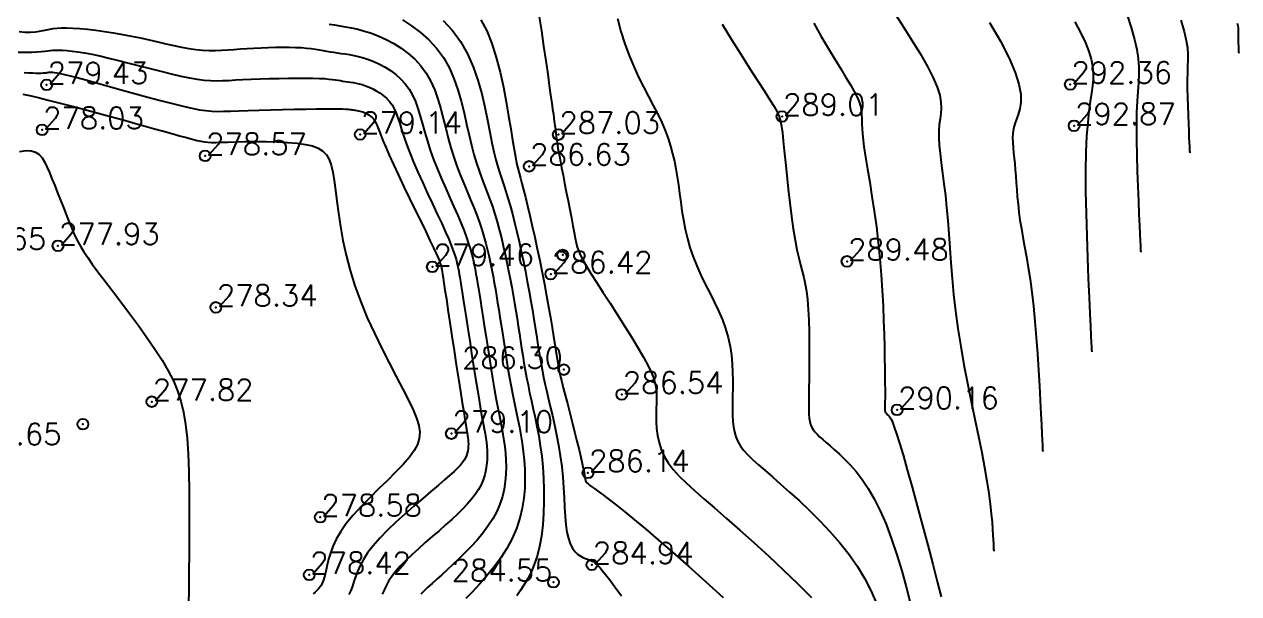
# Model space of a CAD drawing. Header units: millimetres. Extents: x 524954 to 526204, y 9523489 to 9524010.
# Drawn here: x 525587.4 to 525643.7, y 9523853.7 to 9523880.1 of the extents above; entities that cross this region are included whole.
import ezdxf
from ezdxf.enums import TextEntityAlignment as Align

# ---------------------------------------------------------------- set-up
doc = ezdxf.new("R2010")
doc.units = ezdxf.units.MM
doc.header["$PDMODE"] = 32
doc.header["$PDSIZE"] = 0.5
for name, color, linetype in [('CN_01_00', 3, 'Continuous'), ('CN_02_00', 4, 'Continuous'), ('CN_05_00', 6, 'Continuous'), ('CN_10_00', 1, 'Continuous'), ('TopoAlt', 3, 'Continuous'), ('TOPOJIS', 7, 'Continuous')]:
    doc.layers.add(name, color=color, linetype=linetype)
doc.styles.add('Simplex 1.0', font='Simplex.shx', dxfattribs={"width": 0.99, "height": 1})

# ---------------------------------------------------------------- blocks, each defined once
blk = doc.blocks.new('TCPOINT M')
at = {"color": 0}
blk.add_point((0, 0), dxfattribs=at)
at = {"layer": 'TopoAlt', "style": 'Simplex 1.0', "width": 0.99}
blk.add_attdef('ALT', (0.15, 0.15), '', height=1, dxfattribs=at)

msp = doc.modelspace()

# ---------------------------------------------------------------- linework, layer by layer
at = {"layer": 'CN_01_00', "flags": 128}
for points, elevation in [([(525611.283, 9523880.53), (525611.399, 9523879.786), (525611.506, 9523879.068), (525611.604, 9523878.395), (525611.692, 9523877.781), (525611.767, 9523877.245), (525611.83, 9523876.799), (525611.882, 9523876.435), (525611.923, 9523876.144), (525611.956, 9523875.915), (525611.981, 9523875.736), (525612.001, 9523875.597), (525612.016, 9523875.487), (525612.028, 9523875.396), (525612.039, 9523875.313), (525612.048, 9523875.235), (525612.057, 9523875.162), (525612.065, 9523875.091), (525612.073, 9523875.02), (525612.082, 9523874.947), (525612.091, 9523874.872), (525612.102, 9523874.792), (525612.114, 9523874.704), (525612.128, 9523874.605), (525612.147, 9523874.487), (525612.17, 9523874.346), (525612.2, 9523874.177), (525612.237, 9523873.972), (525612.283, 9523873.727), (525612.338, 9523873.436), (525612.403, 9523873.097), (525612.476, 9523872.72), (525612.554, 9523872.319), (525612.635, 9523871.907), (525612.714, 9523871.499), (525612.79, 9523871.108), (525612.86, 9523870.748), (525612.92, 9523870.433), (525612.969, 9523870.171), (525613.015, 9523869.951), (525613.066, 9523869.755), (525613.131, 9523869.565), (525613.218, 9523869.366), (525613.335, 9523869.138), (525613.492, 9523868.867), (525613.698, 9523868.533), (525613.956, 9523868.127), (525614.256, 9523867.66), (525614.585, 9523867.151), (525614.927, 9523866.619), (525615.269, 9523866.082), (525615.596, 9523865.559), (525615.895, 9523865.068), (525616.15, 9523864.627), (525616.351, 9523864.251), (525616.501, 9523863.931), (525616.608, 9523863.657), (525616.678, 9523863.414), (525616.719, 9523863.192), (525616.737, 9523862.977), (525616.739, 9523862.758), (525616.733, 9523862.522), (525616.724, 9523862.26), (525616.72, 9523861.974), (525616.725, 9523861.669), (525616.745, 9523861.352), (525616.787, 9523861.026), (525616.856, 9523860.698), (525616.957, 9523860.373), (525617.097, 9523860.057), (525617.28, 9523859.751), (525617.51, 9523859.449), (525617.789, 9523859.142), (525618.118, 9523858.819), (525618.501, 9523858.47), (525618.939, 9523858.087), (525619.435, 9523857.659), (525619.991, 9523857.177), (525620.605, 9523856.636), (525621.263, 9523856.045), (525621.943, 9523855.422), (525622.627, 9523854.782), (525623.294, 9523854.139), (525623.926, 9523853.51)], 287), ([(525627.664, 9523880.774), (525628.125, 9523880.062), (525628.561, 9523879.374), (525628.958, 9523878.726), (525629.3, 9523878.133), (525629.57, 9523877.611), (525629.758, 9523877.169), (525629.873, 9523876.798), (525629.929, 9523876.481), (525629.941, 9523876.203), (525629.922, 9523875.948), (525629.887, 9523875.7), (525629.851, 9523875.443), (525629.827, 9523875.162), (525629.827, 9523874.843), (525629.849, 9523874.485), (525629.888, 9523874.09), (525629.941, 9523873.658), (525630.002, 9523873.191), (525630.068, 9523872.689), (525630.133, 9523872.155), (525630.193, 9523871.589), (525630.245, 9523870.993), (525630.292, 9523870.366), (525630.338, 9523869.71), (525630.388, 9523869.023), (525630.446, 9523868.307), (525630.517, 9523867.561), (525630.604, 9523866.785), (525630.713, 9523865.98), (525630.845, 9523865.149), (525630.997, 9523864.3), (525631.162, 9523863.446), (525631.333, 9523862.6), (525631.505, 9523861.773), (525631.67, 9523860.978), (525631.822, 9523860.226), (525631.955, 9523859.53), (525632.063, 9523858.899), (525632.149, 9523858.334), (525632.216, 9523857.832), (525632.265, 9523857.391), (525632.3, 9523857.008), (525632.325, 9523856.681), (525632.341, 9523856.408), (525632.352, 9523856.187), (525632.36, 9523856.014), (525632.366, 9523855.884), (525632.37, 9523855.791), (525632.373, 9523855.729), (525632.375, 9523855.691), (525632.376, 9523855.671), (525632.376, 9523855.664), (525632.376, 9523855.663)], 291), ([(525601.563, 9523880.088), (525601.804, 9523880.055), (525602.058, 9523880.019), (525602.323, 9523879.977), (525602.602, 9523879.925), (525602.894, 9523879.858), (525603.201, 9523879.774), (525603.522, 9523879.668), (525603.859, 9523879.537), (525604.204, 9523879.38), (525604.551, 9523879.195), (525604.893, 9523878.981), (525605.222, 9523878.737), (525605.531, 9523878.463), (525605.814, 9523878.155), (525606.064, 9523877.815), (525606.275, 9523877.441), (525606.452, 9523877.039), (525606.603, 9523876.614), (525606.734, 9523876.173), (525606.852, 9523875.721), (525606.964, 9523875.265), (525607.078, 9523874.811), (525607.201, 9523874.365), (525607.337, 9523873.932), (525607.485, 9523873.512), (525607.64, 9523873.105), (525607.8, 9523872.71), (525607.96, 9523872.327), (525608.116, 9523871.955), (525608.265, 9523871.593), (525608.404, 9523871.242), (525608.528, 9523870.899), (525608.639, 9523870.566), (525608.737, 9523870.24), (525608.826, 9523869.921), (525608.905, 9523869.608), (525608.976, 9523869.301), (525609.042, 9523868.997), (525609.102, 9523868.698), (525609.16, 9523868.401), (525609.214, 9523868.103), (525609.267, 9523867.803), (525609.319, 9523867.496), (525609.371, 9523867.179), (525609.423, 9523866.851), (525609.477, 9523866.507), (525609.532, 9523866.145), (525609.591, 9523865.763), (525609.652, 9523865.364), (525609.716, 9523864.954), (525609.783, 9523864.536), (525609.852, 9523864.116), (525609.924, 9523863.698), (525609.998, 9523863.287), (525610.074, 9523862.887), (525610.152, 9523862.503), (525610.23, 9523862.13), (525610.306, 9523861.764), (525610.379, 9523861.401), (525610.447, 9523861.035), (525610.508, 9523860.663), (525610.56, 9523860.28), (525610.601, 9523859.881), (525610.629, 9523859.463), (525610.639, 9523859.027), (525610.627, 9523858.578), (525610.587, 9523858.119), (525610.515, 9523857.653), (525610.405, 9523857.183), (525610.252, 9523856.714), (525610.052, 9523856.248), (525609.803, 9523855.788), (525609.513, 9523855.341), (525609.196, 9523854.911), (525608.863, 9523854.503), (525608.528, 9523854.123), (525608.202, 9523853.775), (525607.899, 9523853.466)], 283), ([(525619.783, 9523880.095), (525620.215, 9523879.388), (525620.644, 9523878.701), (525621.054, 9523878.055), (525621.427, 9523877.474), (525621.746, 9523876.98), (525621.998, 9523876.588), (525622.188, 9523876.279), (525622.328, 9523876.026), (525622.427, 9523875.804), (525622.496, 9523875.585), (525622.543, 9523875.342), (525622.581, 9523875.05), (525622.618, 9523874.681), (525622.664, 9523874.217), (525622.718, 9523873.674), (525622.78, 9523873.075), (525622.849, 9523872.444), (525622.924, 9523871.805), (525623.002, 9523871.182), (525623.084, 9523870.598), (525623.168, 9523870.077), (525623.253, 9523869.637), (525623.338, 9523869.263), (525623.42, 9523868.937), (525623.498, 9523868.638), (525623.571, 9523868.347), (525623.636, 9523868.044), (525623.693, 9523867.709), (525623.739, 9523867.322), (525623.774, 9523866.87), (525623.798, 9523866.363), (525623.813, 9523865.821), (525623.82, 9523865.261), (525623.822, 9523864.701), (525623.819, 9523864.159), (525623.813, 9523863.652), (525623.807, 9523863.199), (525623.8, 9523862.814), (525623.796, 9523862.491), (525623.796, 9523862.223), (525623.803, 9523862.002), (525623.817, 9523861.82), (525623.842, 9523861.667), (525623.879, 9523861.535), (525623.931, 9523861.417), (525623.998, 9523861.305), (525624.082, 9523861.194), (525624.184, 9523861.082), (525624.305, 9523860.963), (525624.446, 9523860.835), (525624.607, 9523860.694), (525624.789, 9523860.537), (525624.993, 9523860.36), (525625.219, 9523860.159), (525625.464, 9523859.928), (525625.724, 9523859.66), (525625.996, 9523859.349), (525626.274, 9523858.986), (525626.556, 9523858.567), (525626.838, 9523858.084), (525627.115, 9523857.53), (525627.383, 9523856.903), (525627.641, 9523856.218), (525627.884, 9523855.493), (525628.11, 9523854.748), (525628.316, 9523854.001), (525628.499, 9523853.271)], 289), ([(525636.131, 9523880.202), (525636.412, 9523879.679), (525636.628, 9523879.225), (525636.787, 9523878.827), (525636.894, 9523878.473), (525636.958, 9523878.149), (525636.985, 9523877.844), (525636.981, 9523877.544), (525636.953, 9523877.233), (525636.908, 9523876.893), (525636.852, 9523876.507), (525636.792, 9523876.057), (525636.734, 9523875.528), (525636.684, 9523874.901), (525636.65, 9523874.158), (525636.636, 9523873.293), (525636.64, 9523872.333), (525636.659, 9523871.316), (525636.688, 9523870.279), (525636.724, 9523869.258), (525636.763, 9523868.293), (525636.802, 9523867.42), (525636.837, 9523866.676), (525636.865, 9523866.089), (525636.885, 9523865.647), (525636.9, 9523865.331), (525636.91, 9523865.12), (525636.916, 9523864.991), (525636.919, 9523864.925), (525636.92, 9523864.901), (525636.921, 9523864.897)], 293), ([(525587.137, 9523878.787), (525587.475, 9523878.789), (525587.768, 9523878.795), (525588.01, 9523878.806), (525588.206, 9523878.821), (525588.367, 9523878.838), (525588.504, 9523878.855), (525588.627, 9523878.871), (525588.748, 9523878.884), (525588.876, 9523878.892), (525589.023, 9523878.893), (525589.198, 9523878.887), (525589.403, 9523878.872), (525589.639, 9523878.846), (525589.909, 9523878.808), (525590.212, 9523878.758), (525590.551, 9523878.695), (525590.926, 9523878.617), (525591.339, 9523878.523), (525591.788, 9523878.413), (525592.265, 9523878.292), (525592.759, 9523878.164), (525593.258, 9523878.034), (525593.751, 9523877.909), (525594.226, 9523877.792), (525594.674, 9523877.688), (525595.082, 9523877.604), (525595.443, 9523877.543), (525595.765, 9523877.503), (525596.06, 9523877.48), (525596.341, 9523877.473), (525596.619, 9523877.476), (525596.907, 9523877.488), (525597.216, 9523877.505), (525597.558, 9523877.523), (525597.941, 9523877.541), (525598.357, 9523877.556), (525598.793, 9523877.57), (525599.236, 9523877.58), (525599.673, 9523877.588), (525600.091, 9523877.592), (525600.478, 9523877.592), (525600.821, 9523877.588), (525601.111, 9523877.579), (525601.352, 9523877.566), (525601.551, 9523877.55), (525601.716, 9523877.532), (525601.856, 9523877.513), (525601.977, 9523877.493), (525602.087, 9523877.474), (525602.195, 9523877.456), (525602.306, 9523877.44), (525602.423, 9523877.424), (525602.545, 9523877.407), (525602.673, 9523877.387), (525602.807, 9523877.361), (525602.948, 9523877.329), (525603.095, 9523877.289), (525603.25, 9523877.237), (525603.413, 9523877.174), (525603.579, 9523877.099), (525603.746, 9523877.009), (525603.911, 9523876.906), (525604.069, 9523876.789), (525604.219, 9523876.657), (525604.355, 9523876.509), (525604.475, 9523876.345), (525604.577, 9523876.163), (525604.666, 9523875.962), (525604.749, 9523875.737), (525604.832, 9523875.485), (525604.921, 9523875.202), (525605.024, 9523874.885), (525605.146, 9523874.53), (525605.295, 9523874.134), (525605.474, 9523873.696), (525605.678, 9523873.227), (525605.898, 9523872.738), (525606.127, 9523872.243), (525606.355, 9523871.755), (525606.575, 9523871.286), (525606.779, 9523870.849), (525606.957, 9523870.456), (525607.105, 9523870.119), (525607.224, 9523869.832), (525607.317, 9523869.588), (525607.389, 9523869.381), (525607.444, 9523869.204), (525607.486, 9523869.049), (525607.518, 9523868.909), (525607.545, 9523868.778), (525607.57, 9523868.647), (525607.595, 9523868.508), (525607.622, 9523868.351), (525607.653, 9523868.166), (525607.688, 9523867.943), (525607.73, 9523867.673), (525607.78, 9523867.346), (525607.839, 9523866.953), (525607.91, 9523866.488), (525607.989, 9523865.966), (525608.075, 9523865.404), (525608.164, 9523864.822), (525608.255, 9523864.238), (525608.345, 9523863.67), (525608.431, 9523863.136), (525608.511, 9523862.657), (525608.583, 9523862.244), (525608.646, 9523861.893), (525608.702, 9523861.593), (525608.749, 9523861.335), (525608.79, 9523861.108), (525608.823, 9523860.901), (525608.85, 9523860.705), (525608.87, 9523860.509), (525608.884, 9523860.306), (525608.889, 9523860.094), (525608.883, 9523859.875), (525608.863, 9523859.651), (525608.828, 9523859.424), (525608.775, 9523859.195), (525608.7, 9523858.967), (525608.603, 9523858.739), (525608.481, 9523858.515), (525608.333, 9523858.292), (525608.161, 9523858.068), (525607.966, 9523857.842), (525607.747, 9523857.611), (525607.506, 9523857.374), (525607.243, 9523857.129), (525606.958, 9523856.874), (525606.654, 9523856.607), (525606.338, 9523856.332), (525606.017, 9523856.052), (525605.701, 9523855.771), (525605.396, 9523855.492), (525605.112, 9523855.22), (525604.856, 9523854.958), (525604.637, 9523854.71), (525604.459, 9523854.477), (525604.318, 9523854.259), (525604.205, 9523854.052), (525604.11, 9523853.853), (525604.025, 9523853.658)], 281), ([(525587.348, 9523876.852), (525587.733, 9523876.765), (525588.129, 9523876.672), (525588.536, 9523876.573), (525588.956, 9523876.468), (525589.388, 9523876.358), (525589.829, 9523876.243), (525590.279, 9523876.125), (525590.734, 9523876.003), (525591.193, 9523875.878), (525591.655, 9523875.751), (525592.116, 9523875.623), (525592.576, 9523875.494), (525593.028, 9523875.367), (525593.465, 9523875.244), (525593.882, 9523875.126), (525594.271, 9523875.017), (525594.626, 9523874.918), (525594.942, 9523874.831), (525595.211, 9523874.76), (525595.431, 9523874.704), (525595.615, 9523874.664), (525595.778, 9523874.636), (525595.936, 9523874.62), (525596.107, 9523874.613), (525596.307, 9523874.613), (525596.551, 9523874.618), (525596.856, 9523874.627), (525597.233, 9523874.637), (525597.668, 9523874.645), (525598.143, 9523874.65), (525598.639, 9523874.648), (525599.138, 9523874.637), (525599.621, 9523874.613), (525600.069, 9523874.575), (525600.464, 9523874.52), (525600.792, 9523874.444), (525601.056, 9523874.342), (525601.266, 9523874.208), (525601.429, 9523874.036), (525601.555, 9523873.821), (525601.652, 9523873.555), (525601.728, 9523873.233), (525601.793, 9523872.85), (525601.855, 9523872.4), (525601.92, 9523871.89), (525601.995, 9523871.326), (525602.086, 9523870.716), (525602.201, 9523870.067), (525602.346, 9523869.385), (525602.527, 9523868.678), (525602.751, 9523867.954), (525603.021, 9523867.219), (525603.328, 9523866.484), (525603.66, 9523865.759), (525604.003, 9523865.055), (525604.345, 9523864.383), (525604.674, 9523863.752), (525604.976, 9523863.173), (525605.239, 9523862.656), (525605.453, 9523862.209), (525605.612, 9523861.821), (525605.714, 9523861.48), (525605.757, 9523861.173), (525605.738, 9523860.886), (525605.654, 9523860.606), (525605.503, 9523860.319), (525605.281, 9523860.014), (525604.99, 9523859.679), (525604.643, 9523859.317), (525604.258, 9523858.936), (525603.852, 9523858.54), (525603.441, 9523858.137), (525603.043, 9523857.732), (525602.675, 9523857.331), (525602.355, 9523856.942), (525602.094, 9523856.568), (525601.889, 9523856.213), (525601.733, 9523855.879), (525601.615, 9523855.568), (525601.529, 9523855.282), (525601.466, 9523855.023), (525601.417, 9523854.792), (525601.375, 9523854.592), (525601.333, 9523854.424), (525601.287, 9523854.284), (525601.238, 9523854.166), (525601.185, 9523854.067), (525601.125, 9523853.981), (525601.06, 9523853.904), (525600.986, 9523853.83), (525600.904, 9523853.755), (525600.813, 9523853.675)], 279)]:
    msp.add_lwpolyline(points, dxfattribs=dict(at, elevation=elevation))
at = {"layer": 'CN_02_00', "flags": 128}
for points, elevation in [([(525614.931, 9523880.354), (525615.091, 9523879.75), (525615.268, 9523879.18), (525615.466, 9523878.64), (525615.682, 9523878.128), (525615.908, 9523877.642), (525616.138, 9523877.18), (525616.367, 9523876.74), (525616.587, 9523876.32), (525616.793, 9523875.917), (525616.979, 9523875.531), (525617.138, 9523875.159), (525617.274, 9523874.796), (525617.388, 9523874.441), (525617.485, 9523874.088), (525617.567, 9523873.735), (525617.636, 9523873.378), (525617.697, 9523873.014), (525617.753, 9523872.638), (525617.806, 9523872.248), (525617.86, 9523871.846), (525617.919, 9523871.434), (525617.988, 9523871.015), (525618.07, 9523870.589), (525618.169, 9523870.161), (525618.288, 9523869.732), (525618.433, 9523869.305), (525618.604, 9523868.882), (525618.797, 9523868.462), (525619.002, 9523868.044), (525619.213, 9523867.629), (525619.42, 9523867.215), (525619.616, 9523866.802), (525619.794, 9523866.388), (525619.944, 9523865.975), (525620.062, 9523865.56), (525620.149, 9523865.147), (525620.21, 9523864.739), (525620.249, 9523864.338), (525620.27, 9523863.946), (525620.278, 9523863.568), (525620.276, 9523863.205), (525620.27, 9523862.861), (525620.262, 9523862.537), (525620.258, 9523862.232), (525620.26, 9523861.946), (525620.274, 9523861.677), (525620.302, 9523861.423), (525620.349, 9523861.183), (525620.418, 9523860.954), (525620.514, 9523860.737), (525620.639, 9523860.528), (525620.796, 9523860.322), (525620.987, 9523860.112), (525621.212, 9523859.891), (525621.473, 9523859.653), (525621.773, 9523859.391), (525622.112, 9523859.098), (525622.492, 9523858.769), (525622.912, 9523858.398), (525623.363, 9523857.987), (525623.834, 9523857.541), (525624.311, 9523857.065), (525624.784, 9523856.563), (525625.241, 9523856.039), (525625.67, 9523855.497), (525626.058, 9523854.942), (525626.398, 9523854.379), (525626.69, 9523853.808), (525626.937, 9523853.232)], 288), ([(525638.553, 9523880.552), (525638.755, 9523879.936), (525638.911, 9523879.387), (525639.016, 9523878.912), (525639.078, 9523878.495), (525639.104, 9523878.114), (525639.104, 9523877.748), (525639.085, 9523877.375), (525639.057, 9523876.975), (525639.027, 9523876.524), (525639.003, 9523876.003), (525638.994, 9523875.396), (525638.997, 9523874.724), (525639.009, 9523874.011), (525639.03, 9523873.284), (525639.055, 9523872.57), (525639.083, 9523871.893), (525639.11, 9523871.281), (525639.134, 9523870.76), (525639.154, 9523870.349), (525639.168, 9523870.04), (525639.179, 9523869.818), (525639.185, 9523869.67), (525639.19, 9523869.58), (525639.192, 9523869.534), (525639.193, 9523869.517), (525639.193, 9523869.514)], 294), ([(525587.184, 9523879.752), (525587.452, 9523879.729), (525587.705, 9523879.729), (525587.934, 9523879.745), (525588.13, 9523879.768), (525588.301, 9523879.797), (525588.457, 9523879.827), (525588.609, 9523879.857), (525588.768, 9523879.885), (525588.942, 9523879.906), (525589.144, 9523879.92), (525589.384, 9523879.923), (525589.668, 9523879.913), (525589.993, 9523879.89), (525590.352, 9523879.856), (525590.737, 9523879.811), (525591.141, 9523879.756), (525591.558, 9523879.692), (525591.981, 9523879.62), (525592.401, 9523879.54), (525592.814, 9523879.453), (525593.216, 9523879.364), (525593.608, 9523879.273), (525593.989, 9523879.186), (525594.357, 9523879.103), (525594.712, 9523879.03), (525595.053, 9523878.969), (525595.379, 9523878.922), (525595.691, 9523878.892), (525595.99, 9523878.878), (525596.282, 9523878.877), (525596.569, 9523878.885), (525596.856, 9523878.901), (525597.146, 9523878.922), (525597.443, 9523878.945), (525597.752, 9523878.967), (525598.073, 9523878.987), (525598.403, 9523879.003), (525598.737, 9523879.015), (525599.07, 9523879.023), (525599.394, 9523879.027), (525599.706, 9523879.025), (525600, 9523879.018), (525600.269, 9523879.006), (525600.511, 9523878.987), (525600.727, 9523878.964), (525600.924, 9523878.937), (525601.104, 9523878.908), (525601.274, 9523878.877), (525601.437, 9523878.846), (525601.599, 9523878.816), (525601.763, 9523878.788), (525601.934, 9523878.764), (525602.114, 9523878.739), (525602.301, 9523878.713), (525602.498, 9523878.682), (525602.704, 9523878.643), (525602.921, 9523878.594), (525603.148, 9523878.531), (525603.386, 9523878.453), (525603.636, 9523878.356), (525603.891, 9523878.239), (525604.149, 9523878.102), (525604.402, 9523877.944), (525604.646, 9523877.763), (525604.875, 9523877.56), (525605.085, 9523877.332), (525605.269, 9523877.08), (525605.426, 9523876.802), (525605.559, 9523876.5), (525605.676, 9523876.175), (525605.783, 9523875.829), (525605.887, 9523875.461), (525605.994, 9523875.075), (525606.112, 9523874.671), (525606.248, 9523874.25), (525606.405, 9523873.814), (525606.581, 9523873.369), (525606.769, 9523872.921), (525606.963, 9523872.477), (525607.157, 9523872.041), (525607.346, 9523871.62), (525607.522, 9523871.221), (525607.68, 9523870.849), (525607.816, 9523870.509), (525607.931, 9523870.199), (525608.027, 9523869.914), (525608.107, 9523869.651), (525608.175, 9523869.406), (525608.231, 9523869.175), (525608.28, 9523868.953), (525608.324, 9523868.738), (525608.365, 9523868.524), (525608.405, 9523868.306), (525608.445, 9523868.077), (525608.486, 9523867.831), (525608.529, 9523867.561), (525608.576, 9523867.262), (525608.628, 9523866.927), (525608.686, 9523866.549), (525608.75, 9523866.126), (525608.821, 9523865.665), (525608.896, 9523865.179), (525608.974, 9523864.679), (525609.054, 9523864.177), (525609.134, 9523863.684), (525609.214, 9523863.212), (525609.292, 9523862.772), (525609.367, 9523862.373), (525609.438, 9523862.011), (525609.504, 9523861.679), (525609.564, 9523861.368), (525609.618, 9523861.072), (525609.666, 9523860.782), (525609.705, 9523860.493), (525609.735, 9523860.195), (525609.756, 9523859.884), (525609.764, 9523859.56), (525609.755, 9523859.227), (525609.725, 9523858.885), (525609.671, 9523858.538), (525609.59, 9523858.189), (525609.476, 9523857.84), (525609.328, 9523857.493), (525609.142, 9523857.152), (525608.923, 9523856.816), (525608.679, 9523856.49), (525608.415, 9523856.173), (525608.137, 9523855.867), (525607.854, 9523855.575), (525607.571, 9523855.298), (525607.294, 9523855.037), (525607.029, 9523854.793), (525606.779, 9523854.567), (525606.546, 9523854.357), (525606.33, 9523854.162), (525606.134, 9523853.982), (525605.959, 9523853.814), (525605.807, 9523853.658)], 282), ([(525604.953, 9523880.288), (525605.383, 9523880.018), (525605.798, 9523879.712), (525606.188, 9523879.366), (525606.544, 9523878.979), (525606.858, 9523878.55), (525607.124, 9523878.08), (525607.345, 9523877.577), (525607.53, 9523877.052), (525607.685, 9523876.517), (525607.817, 9523875.981), (525607.935, 9523875.456), (525608.045, 9523874.952), (525608.154, 9523874.481), (525608.268, 9523874.05), (525608.388, 9523873.654), (525608.511, 9523873.288), (525608.636, 9523872.943), (525608.762, 9523872.613), (525608.887, 9523872.289), (525609.009, 9523871.965), (525609.127, 9523871.634), (525609.239, 9523871.29), (525609.346, 9523870.933), (525609.448, 9523870.566), (525609.544, 9523870.191), (525609.635, 9523869.81), (525609.722, 9523869.426), (525609.804, 9523869.041), (525609.881, 9523868.658), (525609.954, 9523868.277), (525610.024, 9523867.901), (525610.09, 9523867.529), (525610.152, 9523867.161), (525610.212, 9523866.798), (525610.27, 9523866.44), (525610.325, 9523866.088), (525610.379, 9523865.741), (525610.431, 9523865.4), (525610.484, 9523865.064), (525610.537, 9523864.729), (525610.592, 9523864.393), (525610.651, 9523864.055), (525610.713, 9523863.712), (525610.781, 9523863.362), (525610.855, 9523863.003), (525610.936, 9523862.632), (525611.021, 9523862.248), (525611.108, 9523861.849), (525611.194, 9523861.433), (525611.276, 9523860.999), (525611.35, 9523860.544), (525611.414, 9523860.067), (525611.466, 9523859.566), (525611.502, 9523859.042), (525611.521, 9523858.501), (525611.521, 9523857.953), (525611.502, 9523857.407), (525611.463, 9523856.873), (525611.401, 9523856.359), (525611.316, 9523855.876), (525611.207, 9523855.433), (525611.073, 9523855.035), (525610.921, 9523854.681), (525610.757, 9523854.365), (525610.587, 9523854.08), (525610.42, 9523853.822), (525610.261, 9523853.584)], 284), ([(525608.598, 9523880.295), (525608.865, 9523879.787), (525609.101, 9523879.201), (525609.307, 9523878.555), (525609.485, 9523877.872), (525609.639, 9523877.175), (525609.77, 9523876.488), (525609.882, 9523875.832), (525609.978, 9523875.233), (525610.06, 9523874.712), (525610.131, 9523874.285), (525610.195, 9523873.94), (525610.253, 9523873.655), (525610.31, 9523873.41), (525610.367, 9523873.185), (525610.428, 9523872.958), (525610.496, 9523872.71), (525610.573, 9523872.419), (525610.662, 9523872.07), (525610.761, 9523871.667), (525610.868, 9523871.217), (525610.98, 9523870.73), (525611.096, 9523870.214), (525611.212, 9523869.678), (525611.327, 9523869.13), (525611.439, 9523868.578), (525611.544, 9523868.031), (525611.643, 9523867.496), (525611.734, 9523866.98), (525611.818, 9523866.491), (525611.895, 9523866.034), (525611.963, 9523865.618), (525612.022, 9523865.248), (525612.072, 9523864.933), (525612.112, 9523864.675), (525612.147, 9523864.462), (525612.179, 9523864.278), (525612.211, 9523864.107), (525612.248, 9523863.933), (525612.292, 9523863.741), (525612.348, 9523863.513), (525612.418, 9523863.234), (525612.505, 9523862.893), (525612.606, 9523862.502), (525612.715, 9523862.076), (525612.828, 9523861.633), (525612.941, 9523861.189), (525613.049, 9523860.76), (525613.147, 9523860.363), (525613.23, 9523860.014), (525613.295, 9523859.726), (525613.345, 9523859.496), (525613.38, 9523859.315), (525613.405, 9523859.178), (525613.421, 9523859.076), (525613.432, 9523859.003), (525613.44, 9523858.951), (525613.448, 9523858.913), (525613.46, 9523858.882), (525613.479, 9523858.853), (525613.512, 9523858.82), (525613.563, 9523858.778), (525613.639, 9523858.721), (525613.743, 9523858.646), (525613.881, 9523858.545), (525614.06, 9523858.414), (525614.282, 9523858.248), (525614.555, 9523858.041), (525614.881, 9523857.788), (525615.265, 9523857.481), (525615.713, 9523857.116), (525616.228, 9523856.686), (525616.815, 9523856.186), (525617.478, 9523855.61), (525618.217, 9523854.958), (525619.011, 9523854.247), (525619.836, 9523853.504)], 286), ([(525632.18, 9523880.177), (525632.688, 9523879.298), (525633.093, 9523878.515), (525633.376, 9523877.853), (525633.546, 9523877.304), (525633.626, 9523876.851), (525633.634, 9523876.479), (525633.59, 9523876.172), (525633.515, 9523875.912), (525633.428, 9523875.683), (525633.349, 9523875.471), (525633.294, 9523875.259), (525633.263, 9523875.046), (525633.252, 9523874.828), (525633.257, 9523874.604), (525633.274, 9523874.373), (525633.298, 9523874.133), (525633.326, 9523873.882), (525633.354, 9523873.618), (525633.378, 9523873.34), (525633.4, 9523873.049), (525633.421, 9523872.743), (525633.444, 9523872.424), (525633.471, 9523872.091), (525633.504, 9523871.743), (525633.545, 9523871.383), (525633.595, 9523871.008), (525633.657, 9523870.619), (525633.729, 9523870.211), (525633.807, 9523869.777), (525633.89, 9523869.312), (525633.975, 9523868.81), (525634.06, 9523868.264), (525634.142, 9523867.669), (525634.22, 9523867.019), (525634.29, 9523866.313), (525634.352, 9523865.567), (525634.408, 9523864.805), (525634.457, 9523864.048), (525634.5, 9523863.318), (525634.536, 9523862.637), (525634.566, 9523862.028), (525634.59, 9523861.512), (525634.61, 9523861.105), (525634.624, 9523860.8), (525634.634, 9523860.581), (525634.641, 9523860.434), (525634.645, 9523860.345), (525634.648, 9523860.299), (525634.648, 9523860.283), (525634.648, 9523860.28)], 292), ([(525643.663, 9523880.147), (525643.693, 9523880.021), (525643.708, 9523879.923), (525643.714, 9523879.842), (525643.713, 9523879.768), (525643.71, 9523879.691), (525643.708, 9523879.603), (525643.709, 9523879.505), (525643.711, 9523879.402), (525643.714, 9523879.296), (525643.717, 9523879.192), (525643.721, 9523879.094), (525643.725, 9523879.005), (525643.729, 9523878.929), (525643.731, 9523878.87), (525643.734, 9523878.825), (525643.735, 9523878.793), (525643.736, 9523878.771), (525643.737, 9523878.758), (525643.737, 9523878.751), (525643.737, 9523878.749), (525643.737, 9523878.748)], 296), ([(525587.204, 9523874.195), (525587.504, 9523874.23), (525587.748, 9523874.216), (525587.947, 9523874.155), (525588.109, 9523874.049), (525588.244, 9523873.9), (525588.362, 9523873.711), (525588.472, 9523873.485), (525588.584, 9523873.222), (525588.704, 9523872.927), (525588.831, 9523872.608), (525588.964, 9523872.273), (525589.099, 9523871.93), (525589.233, 9523871.59), (525589.364, 9523871.26), (525589.489, 9523870.949), (525589.605, 9523870.667), (525589.711, 9523870.418), (525589.813, 9523870.192), (525589.921, 9523869.978), (525590.043, 9523869.761), (525590.187, 9523869.53), (525590.362, 9523869.271), (525590.577, 9523868.97), (525590.839, 9523868.616), (525591.155, 9523868.199), (525591.514, 9523867.728), (525591.902, 9523867.217), (525592.306, 9523866.678), (525592.713, 9523866.124), (525593.109, 9523865.57), (525593.48, 9523865.027), (525593.813, 9523864.51), (525594.098, 9523864.025), (525594.335, 9523863.56), (525594.529, 9523863.097), (525594.685, 9523862.617), (525594.808, 9523862.102), (525594.901, 9523861.533), (525594.969, 9523860.893), (525595.016, 9523860.163), (525595.047, 9523859.332), (525595.065, 9523858.425), (525595.073, 9523857.475), (525595.072, 9523856.513), (525595.065, 9523855.571), (525595.056, 9523854.683), (525595.047, 9523853.88), (525595.04, 9523853.196)], 278)]:
    msp.add_lwpolyline(points, dxfattribs=dict(at, elevation=elevation))
at = {"layer": 'CN_05_00', "flags": 128}
for points, elevation in [([(525606.845, 9523880.268), (525607.274, 9523879.802), (525607.653, 9523879.285), (525607.972, 9523878.719), (525608.238, 9523878.115), (525608.456, 9523877.491), (525608.635, 9523876.861), (525608.783, 9523876.24), (525608.905, 9523875.646), (525609.011, 9523875.092), (525609.107, 9523874.596), (525609.2, 9523874.167), (525609.291, 9523873.797), (525609.382, 9523873.472), (525609.473, 9523873.177), (525609.565, 9523872.899), (525609.657, 9523872.624), (525609.752, 9523872.338), (525609.85, 9523872.027), (525609.951, 9523871.68), (525610.054, 9523871.3), (525610.158, 9523870.891), (525610.262, 9523870.46), (525610.366, 9523870.012), (525610.467, 9523869.552), (525610.566, 9523869.085), (525610.66, 9523868.618), (525610.749, 9523868.154), (525610.833, 9523867.698), (525610.912, 9523867.254), (525610.985, 9523866.826), (525611.053, 9523866.416), (525611.116, 9523866.029), (525611.173, 9523865.668), (525611.225, 9523865.337), (525611.272, 9523865.038), (525611.315, 9523864.763), (525611.358, 9523864.504), (525611.402, 9523864.25), (525611.449, 9523863.994), (525611.503, 9523863.726), (525611.565, 9523863.437), (525611.637, 9523863.118), (525611.721, 9523862.762), (525611.813, 9523862.372), (525611.911, 9523861.952), (525612.01, 9523861.508), (525612.107, 9523861.044), (525612.197, 9523860.566), (525612.276, 9523860.078), (525612.342, 9523859.586), (525612.39, 9523859.095), (525612.426, 9523858.61), (525612.454, 9523858.14), (525612.479, 9523857.691), (525612.506, 9523857.269), (525612.541, 9523856.881), (525612.588, 9523856.536), (525612.652, 9523856.238), (525612.737, 9523855.993), (525612.84, 9523855.796), (525612.955, 9523855.642), (525613.078, 9523855.524), (525613.203, 9523855.436), (525613.325, 9523855.371), (525613.439, 9523855.323), (525613.54, 9523855.286), (525613.625, 9523855.254), (525613.694, 9523855.225), (525613.752, 9523855.198), (525613.799, 9523855.173), (525613.841, 9523855.147), (525613.878, 9523855.12), (525613.914, 9523855.091), (525613.952, 9523855.058), (525613.995, 9523855.019), (525614.052, 9523854.963), (525614.129, 9523854.878), (525614.236, 9523854.752), (525614.38, 9523854.572), (525614.57, 9523854.326), (525614.814, 9523854.003), (525615.121, 9523853.589)], 285), ([(525641.051, 9523880.28), (525641.202, 9523879.757), (525641.3, 9523879.336), (525641.356, 9523878.99), (525641.379, 9523878.693), (525641.38, 9523878.421), (525641.369, 9523878.148), (525641.357, 9523877.847), (525641.351, 9523877.5), (525641.353, 9523877.115), (525641.36, 9523876.707), (525641.372, 9523876.29), (525641.386, 9523875.881), (525641.402, 9523875.494), (525641.417, 9523875.143), (525641.431, 9523874.845), (525641.443, 9523874.609), (525641.451, 9523874.432), (525641.457, 9523874.306), (525641.461, 9523874.221), (525641.463, 9523874.169), (525641.464, 9523874.143), (525641.465, 9523874.133), (525641.465, 9523874.131)], 295)]:
    msp.add_lwpolyline(points, dxfattribs=dict(at, elevation=elevation))
at = {"layer": 'CN_10_00', "flags": 128}
for points, elevation in [([(525624.034, 9523880.135), (525624.378, 9523879.528), (525624.703, 9523878.975), (525625.004, 9523878.474), (525625.279, 9523878.025), (525625.525, 9523877.626), (525625.736, 9523877.274), (525625.912, 9523876.968), (525626.047, 9523876.707), (525626.141, 9523876.486), (525626.199, 9523876.293), (525626.232, 9523876.111), (525626.247, 9523875.927), (525626.254, 9523875.724), (525626.26, 9523875.488), (525626.274, 9523875.203), (525626.305, 9523874.853), (525626.359, 9523874.427), (525626.434, 9523873.931), (525626.524, 9523873.373), (525626.624, 9523872.762), (525626.729, 9523872.106), (525626.834, 9523871.415), (525626.933, 9523870.697), (525627.022, 9523869.961), (525627.097, 9523869.216), (525627.158, 9523868.472), (525627.206, 9523867.739), (525627.244, 9523867.028), (525627.272, 9523866.348), (525627.293, 9523865.71), (525627.308, 9523865.124), (525627.318, 9523864.601), (525627.326, 9523864.147), (525627.331, 9523863.76), (525627.334, 9523863.433), (525627.335, 9523863.16), (525627.335, 9523862.934), (525627.335, 9523862.749), (525627.333, 9523862.599), (525627.332, 9523862.479), (525627.33, 9523862.381), (525627.329, 9523862.303), (525627.329, 9523862.242), (525627.33, 9523862.195), (525627.332, 9523862.16), (525627.335, 9523862.134), (525627.34, 9523862.114), (525627.347, 9523862.098), (525627.357, 9523862.082), (525627.368, 9523862.067), (525627.382, 9523862.051), (525627.399, 9523862.035), (525627.418, 9523862.017), (525627.441, 9523861.998), (525627.466, 9523861.976), (525627.494, 9523861.952), (525627.526, 9523861.921), (525627.565, 9523861.87), (525627.615, 9523861.779), (525627.68, 9523861.632), (525627.764, 9523861.41), (525627.872, 9523861.096), (525628.006, 9523860.671), (525628.171, 9523860.118), (525628.369, 9523859.428), (525628.592, 9523858.628), (525628.831, 9523857.755), (525629.077, 9523856.844), (525629.32, 9523855.931), (525629.551, 9523855.053), (525629.76, 9523854.245), (525629.938, 9523853.544)], 290), ([(525587.412, 9523877.847), (525587.627, 9523877.837), (525587.812, 9523877.83), (525587.968, 9523877.827), (525588.099, 9523877.826), (525588.207, 9523877.828), (525588.295, 9523877.832), (525588.366, 9523877.838), (525588.424, 9523877.844), (525588.474, 9523877.85), (525588.519, 9523877.856), (525588.562, 9523877.861), (525588.609, 9523877.864), (525588.662, 9523877.864), (525588.727, 9523877.862), (525588.812, 9523877.853), (525588.927, 9523877.835), (525589.081, 9523877.805), (525589.283, 9523877.761), (525589.543, 9523877.698), (525589.871, 9523877.614), (525590.277, 9523877.506), (525590.763, 9523877.373), (525591.315, 9523877.22), (525591.91, 9523877.055), (525592.527, 9523876.883), (525593.144, 9523876.714), (525593.741, 9523876.553), (525594.294, 9523876.408), (525594.784, 9523876.287), (525595.194, 9523876.194), (525595.539, 9523876.128), (525595.839, 9523876.084), (525596.113, 9523876.06), (525596.383, 9523876.051), (525596.667, 9523876.054), (525596.988, 9523876.064), (525597.364, 9523876.079), (525597.809, 9523876.094), (525598.311, 9523876.109), (525598.848, 9523876.124), (525599.402, 9523876.137), (525599.951, 9523876.149), (525600.476, 9523876.159), (525600.957, 9523876.166), (525601.374, 9523876.17), (525601.712, 9523876.17), (525601.976, 9523876.168), (525602.178, 9523876.163), (525602.328, 9523876.157), (525602.437, 9523876.149), (525602.516, 9523876.14), (525602.575, 9523876.131), (525602.626, 9523876.123), (525602.678, 9523876.116), (525602.732, 9523876.108), (525602.788, 9523876.101), (525602.847, 9523876.091), (525602.909, 9523876.079), (525602.975, 9523876.065), (525603.043, 9523876.046), (525603.115, 9523876.022), (525603.189, 9523875.993), (525603.266, 9523875.958), (525603.344, 9523875.917), (525603.42, 9523875.869), (525603.493, 9523875.815), (525603.562, 9523875.754), (525603.625, 9523875.685), (525603.681, 9523875.609), (525603.729, 9523875.524), (525603.774, 9523875.424), (525603.822, 9523875.298), (525603.881, 9523875.141), (525603.956, 9523874.942), (525604.053, 9523874.695), (525604.18, 9523874.389), (525604.342, 9523874.019), (525604.543, 9523873.579), (525604.774, 9523873.084), (525605.027, 9523872.555), (525605.29, 9523872.01), (525605.553, 9523871.469), (525605.804, 9523870.951), (525606.035, 9523870.476), (525606.234, 9523870.064), (525606.394, 9523869.728), (525606.516, 9523869.465), (525606.607, 9523869.263), (525606.671, 9523869.112), (525606.714, 9523869.002), (525606.74, 9523868.923), (525606.756, 9523868.865), (525606.766, 9523868.818), (525606.775, 9523868.77), (525606.786, 9523868.71), (525606.8, 9523868.625), (525606.819, 9523868.501), (525606.847, 9523868.325), (525606.883, 9523868.084), (525606.931, 9523867.766), (525606.993, 9523867.357), (525607.069, 9523866.851), (525607.158, 9523866.267), (525607.254, 9523865.63), (525607.355, 9523864.965), (525607.456, 9523864.298), (525607.555, 9523863.655), (525607.647, 9523863.061), (525607.729, 9523862.541), (525607.798, 9523862.114), (525607.854, 9523861.775), (525607.899, 9523861.508), (525607.934, 9523861.302), (525607.961, 9523861.144), (525607.981, 9523861.02), (525607.995, 9523860.918), (525608.005, 9523860.824), (525608.011, 9523860.727), (525608.014, 9523860.627), (525608.011, 9523860.523), (525608.002, 9523860.417), (525607.985, 9523860.31), (525607.96, 9523860.201), (525607.924, 9523860.093), (525607.878, 9523859.985), (525607.819, 9523859.878), (525607.743, 9523859.767), (525607.644, 9523859.647), (525607.517, 9523859.511), (525607.356, 9523859.355), (525607.158, 9523859.174), (525606.915, 9523858.961), (525606.623, 9523858.71), (525606.28, 9523858.42), (525605.897, 9523858.096), (525605.489, 9523857.746), (525605.071, 9523857.379), (525604.658, 9523857.003), (525604.264, 9523856.627), (525603.904, 9523856.258), (525603.593, 9523855.906), (525603.342, 9523855.576), (525603.145, 9523855.27), (525602.993, 9523854.985), (525602.875, 9523854.721), (525602.782, 9523854.474), (525602.705, 9523854.245), (525602.634, 9523854.031), (525602.56, 9523853.831), (525602.473, 9523853.643)], 280)]:
    msp.add_lwpolyline(points, dxfattribs=dict(at, elevation=elevation))

# ---------------------------------------------------------------- block references
at = {"layer": 'TOPOJIS'}
ref = msp.add_blockref('TCPOINT M', (525588.457, 9523877.278, 279.43), dxfattribs=at)
ref.add_attrib('ALT', '279.43', (525588.507, 9523877.328, 279.43), dxfattribs={"layer": 'TopoAlt', "height": 1, "style": 'Simplex 1.0', "width": 0.99})
ref = msp.add_blockref('TCPOINT M', (525635.929, 9523877.297, 292.36), dxfattribs=at)
ref.add_attrib('ALT', '292.36', (525635.979, 9523877.347, 292.36), dxfattribs={"layer": 'TopoAlt', "height": 1, "style": 'Simplex 1.0', "width": 0.99})
ref = msp.add_blockref('TCPOINT M', (525622.559, 9523875.812, 289.01), dxfattribs=at)
ref.add_attrib('ALT', '289.01', (525622.609, 9523875.862, 289.01), dxfattribs={"layer": 'TopoAlt', "height": 1, "style": 'Simplex 1.0', "width": 0.99})
ref = msp.add_blockref('TCPOINT M', (525636.103, 9523875.383, 292.87), dxfattribs=at)
ref.add_attrib('ALT', '292.87', (525636.153, 9523875.433, 292.87), dxfattribs={"layer": 'TopoAlt', "height": 1, "style": 'Simplex 1.0', "width": 0.99})
ref = msp.add_blockref('TCPOINT M', (525588.249, 9523875.189, 278.03), dxfattribs=at)
ref.add_attrib('ALT', '278.03', (525588.299, 9523875.239, 278.03), dxfattribs={"layer": 'TopoAlt', "height": 1, "style": 'Simplex 1.0', "width": 0.99})
ref = msp.add_blockref('TCPOINT M', (525602.998, 9523874.977, 279.14), dxfattribs=at)
ref.add_attrib('ALT', '279.14', (525603.048, 9523875.027, 279.14), dxfattribs={"layer": 'TopoAlt', "height": 1, "style": 'Simplex 1.0', "width": 0.99})
ref = msp.add_blockref('TCPOINT M', (525612.187, 9523874.971, 287.03), dxfattribs=at)
ref.add_attrib('ALT', '287.03', (525612.237, 9523875.021, 287.03), dxfattribs={"layer": 'TopoAlt', "height": 1, "style": 'Simplex 1.0', "width": 0.99})
ref = msp.add_blockref('TCPOINT M', (525595.808, 9523873.984, 278.57), dxfattribs=at)
ref.add_attrib('ALT', '278.57', (525595.858, 9523874.034, 278.57), dxfattribs={"layer": 'TopoAlt', "height": 1, "style": 'Simplex 1.0', "width": 0.99})
ref = msp.add_blockref('TCPOINT M', (525610.834, 9523873.501, 286.63), dxfattribs=at)
ref.add_attrib('ALT', '286.63', (525610.884, 9523873.551, 286.63), dxfattribs={"layer": 'TopoAlt', "height": 1, "style": 'Simplex 1.0', "width": 0.99})
ref = msp.add_blockref('TCPOINT M', (525588.985, 9523869.818, 277.93), dxfattribs=at)
ref.add_attrib('ALT', '277.93', (525589.035, 9523869.868, 277.93), dxfattribs={"layer": 'TopoAlt', "height": 1, "style": 'Simplex 1.0', "width": 0.99})
ref = msp.add_blockref('TCPOINT M', (525583.723, 9523869.59, 277.65), dxfattribs=at)
ref.add_attrib('ALT', '277.65', (525583.773, 9523869.64, 277.65), dxfattribs={"layer": 'TopoAlt', "height": 1, "style": 'Simplex 1.0', "width": 0.99})
ref = msp.add_blockref('TCPOINT M', (525606.346, 9523868.839, 279.46), dxfattribs=at)
ref.add_attrib('ALT', '279.46', (525606.396, 9523868.889, 279.46), dxfattribs={"layer": 'TopoAlt', "height": 1, "style": 'Simplex 1.0', "width": 0.99})
for p in [(525612.388, 9523869.391, 286.86), (525590.139, 9523861.543, 277.93)]:
    msp.add_blockref('TCPOINT M', p, dxfattribs=at)
ref = msp.add_blockref('TCPOINT M', (525625.573, 9523869.094, 289.48), dxfattribs=at)
ref.add_attrib('ALT', '289.48', (525625.623, 9523869.144, 289.48), dxfattribs={"layer": 'TopoAlt', "height": 1, "style": 'Simplex 1.0', "width": 0.99})
ref = msp.add_blockref('TCPOINT M', (525611.835, 9523868.503, 286.42), dxfattribs=at)
ref.add_attrib('ALT', '286.42', (525611.885, 9523868.553, 286.42), dxfattribs={"layer": 'TopoAlt', "height": 1, "style": 'Simplex 1.0', "width": 0.99})
ref = msp.add_blockref('TCPOINT M', (525596.306, 9523866.961, 278.34), dxfattribs=at)
ref.add_attrib('ALT', '278.34', (525596.356, 9523867.011, 278.34), dxfattribs={"layer": 'TopoAlt', "height": 1, "style": 'Simplex 1.0', "width": 0.99})
ref = msp.add_blockref('TCPOINT M', (525612.442, 9523864.073, 286.3), dxfattribs=at)
ref.add_attrib('ALT', '286.30', dxfattribs={"layer": 'TopoAlt', "height": 1, "style": 'Simplex 1.0', "width": 0.99}).set_placement((525612.392, 9523864.123, 286.3), align=Align.RIGHT)
ref = msp.add_blockref('TCPOINT M', (525593.337, 9523862.589, 277.82), dxfattribs=at)
ref.add_attrib('ALT', '277.82', (525593.387, 9523862.639, 277.82), dxfattribs={"layer": 'TopoAlt', "height": 1, "style": 'Simplex 1.0', "width": 0.99})
ref = msp.add_blockref('TCPOINT M', (525615.129, 9523862.924, 286.54), dxfattribs=at)
ref.add_attrib('ALT', '286.54', (525615.179, 9523862.974, 286.54), dxfattribs={"layer": 'TopoAlt', "height": 1, "style": 'Simplex 1.0', "width": 0.99})
ref = msp.add_blockref('TCPOINT M', (525627.894, 9523862.207, 290.16), dxfattribs=at)
ref.add_attrib('ALT', '290.16', (525627.944, 9523862.257, 290.16), dxfattribs={"layer": 'TopoAlt', "height": 1, "style": 'Simplex 1.0', "width": 0.99})
ref = msp.add_blockref('TCPOINT M', (525607.226, 9523861.107, 279.1), dxfattribs=at)
ref.add_attrib('ALT', '279.10', (525607.276, 9523861.157, 279.1), dxfattribs={"layer": 'TopoAlt', "height": 1, "style": 'Simplex 1.0', "width": 0.99})
ref = msp.add_blockref('TCPOINT M', (525584.43, 9523860.534, 277.65), dxfattribs=at)
ref.add_attrib('ALT', '277.65', (525584.48, 9523860.584, 277.65), dxfattribs={"layer": 'TopoAlt', "height": 1, "style": 'Simplex 1.0', "width": 0.99})
ref = msp.add_blockref('TCPOINT M', (525613.56, 9523859.288, 286.14), dxfattribs=at)
ref.add_attrib('ALT', '286.14', (525613.61, 9523859.338, 286.14), dxfattribs={"layer": 'TopoAlt', "height": 1, "style": 'Simplex 1.0', "width": 0.99})
ref = msp.add_blockref('TCPOINT M', (525601.147, 9523857.231, 278.58), dxfattribs=at)
ref.add_attrib('ALT', '278.58', (525601.197, 9523857.281, 278.58), dxfattribs={"layer": 'TopoAlt', "height": 1, "style": 'Simplex 1.0', "width": 0.99})
ref = msp.add_blockref('TCPOINT M', (525600.636, 9523854.558, 278.42), dxfattribs=at)
ref.add_attrib('ALT', '278.42', (525600.686, 9523854.608, 278.42), dxfattribs={"layer": 'TopoAlt', "height": 1, "style": 'Simplex 1.0', "width": 0.99})
ref = msp.add_blockref('TCPOINT M', (525613.74, 9523855.025, 284.94), dxfattribs=at)
ref.add_attrib('ALT', '284.94', (525613.79, 9523855.075, 284.94), dxfattribs={"layer": 'TopoAlt', "height": 1, "style": 'Simplex 1.0', "width": 0.99})
ref = msp.add_blockref('TCPOINT M', (525611.959, 9523854.216, 284.55), dxfattribs=at)
ref.add_attrib('ALT', '284.55', dxfattribs={"layer": 'TopoAlt', "height": 1, "style": 'Simplex 1.0', "width": 0.99}).set_placement((525611.909, 9523854.266, 284.55), align=Align.RIGHT)

doc.saveas('drawing.dxf')
